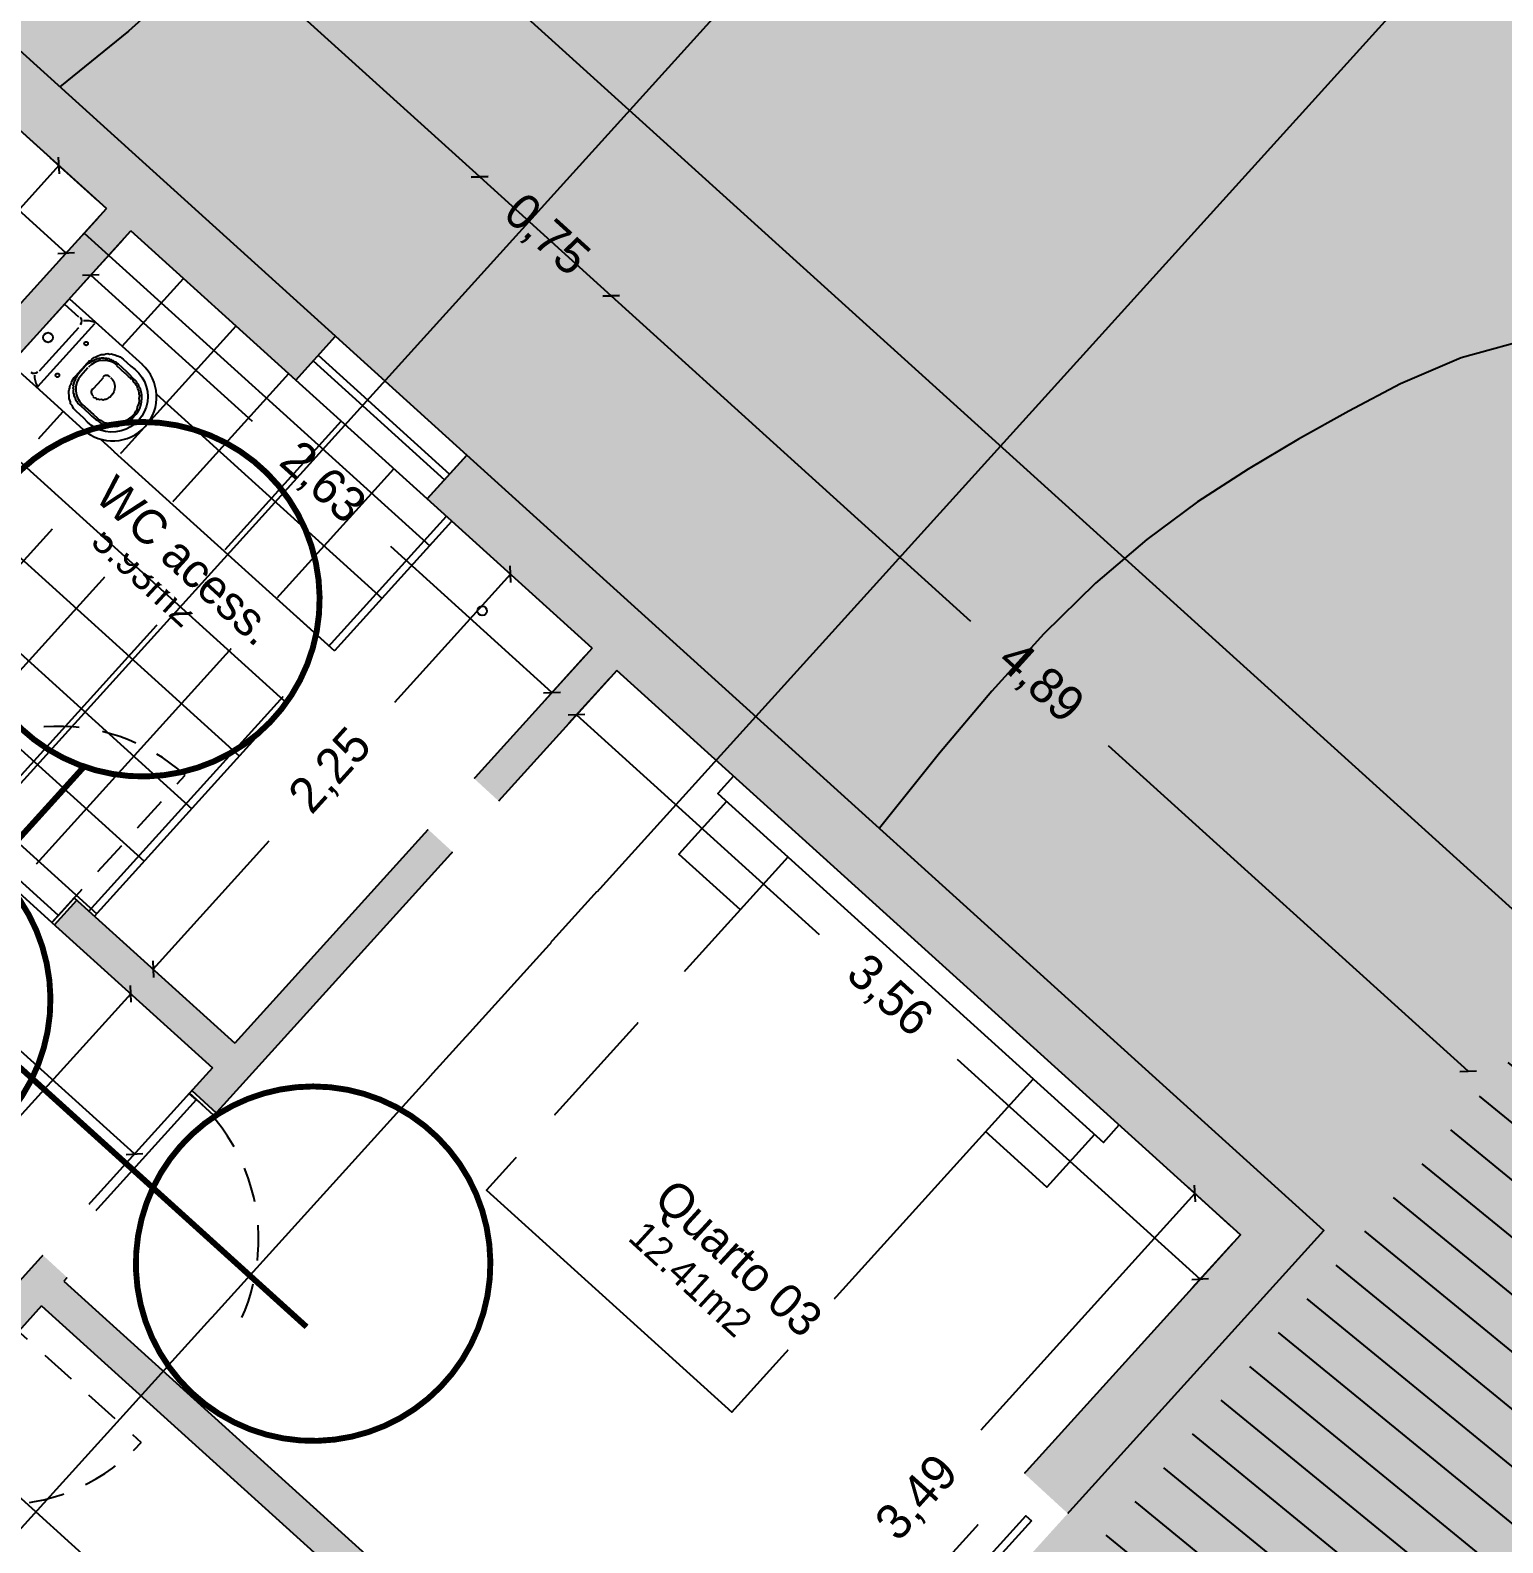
# Model space of a CAD drawing. Extents: x -196763 to -87592, y -65703 to -55832.
# Drawn here: x -87787.94 to -87781.71, y -65590.76 to -65584.36 of the extents above; entities that cross this region are included whole.
import ezdxf

# ---------------------------------------------------------------- set-up
doc = ezdxf.new("R2010")
doc.units = 0
doc.header["$MEASUREMENT"] = 0
doc.header["$PDMODE"] = 34
doc.header["$PDSIZE"] = 0.05
doc.linetypes.add('DASHED', pattern=[70, 50, -20])
for name, color, linetype in [('0_PROP.aux', 6, 'Continuous'), ('0_PROP.aux.cotas', 30, 'Continuous'), ('0_pROP.aux.legenda', 7, 'Continuous'), ('0_PROP.corte', 10, 'Continuous'), ('0_PROP.corte.vaos', 160, 'Continuous'), ('0_PROP.mob', 19, 'Continuous'), ('0_PROP.PMC', 5, 'Continuous'), ('0_PROP.trama', 251, 'Continuous'), ('0_PROP.vista3', 254, 'Continuous'), ('0_PROPfinal', 4, 'Continuous'), ('0_tramas piso0', 7, 'Continuous'), ('CV', 8, 'Continuous'), ('CVD', 6, 'Continuous')]:
    doc.layers.add(name, color=color, linetype=linetype)
doc.styles.add('creativespace', font='GOTHIC.TTF')
doc.dimstyles.new('creativespace', dxfattribs={"dimtxt": 0.15, "dimasz": 0.05, "dimexe": 0.05, "dimexo": 0.05, "dimgap": 0.2, "dimtad": 0, "dimtoh": 1, "dimzin": 1, "dimtxsty": 'creativespace', "dimblk": 'OBLIQUE', "dimcen": 0, "dimclrd": 251, "dimclre": 256, "dimclrt": 30, "dimazin": 3, "dimtfac": 1, "dimtmove": 0, "dimatfit": 3, "dimldrblk": 'OBLIQUE', "dimfxl": 1, "dimlwd": -1, "dimlwe": -1, "dimarcsym": 0})

# ---------------------------------------------------------------- blocks, each defined once
blk = doc.blocks.new('_Oblique')
at = {"color": 0, "linetype": 'ByBlock', "lineweight": -2}
blk.add_line((-0.5, -0.5), (0.5, 0.5), dxfattribs=at)
blk = doc.blocks.new('*D19')
at = {"layer": '0_PROP.aux.cotas', "transparency": 16777216}
for p, q in [((-87792.9578, -65580.3482), (-87793.1278, -65580.5361)), ((-87787.6544, -65585.1474), (-87787.8244, -65585.3353))]:
    blk.add_line(p, q, dxfattribs=at)
at = {"layer": '0_PROP.aux.cotas', "color": 251, "transparency": 16777216}
for p, q in [((-87793.0943, -65580.499), (-87790.7321, -65582.6366)), ((-87787.7909, -65585.2982), (-87790.1531, -65583.1606))]:
    blk.add_line(p, q, dxfattribs=at)
at = {"layer": 'DEFPOINTS', "color": 0, "transparency": 16777216}
for p in [(-87792.9242, -65580.3111), (-87787.6209, -65585.1103), (-87787.7909, -65585.2982)]:
    blk.add_point(p, dxfattribs=at)
at = {"layer": '0_PROP.aux.cotas', "color": 251, "transparency": 16777216, "xscale": 0.05, "yscale": 0.05, "zscale": 0.05}
for p, rotation in [((-87793.0943, -65580.499), 137.856957847918), ((-87787.7909, -65585.2982), 317.856957847918)]:
    blk.add_blockref('_Oblique', p, dxfattribs=dict(at, rotation=rotation))
at = {"layer": '0_PROP.aux.cotas', "color": 30, "transparency": 16777216, "insert": (-87790.4426, -65582.8986), "char_height": 0.15, "attachment_point": 5, "rotation": 317.85696, "style": 'creativespace'}
blk.add_mtext('7,15', dxfattribs=at)
blk = doc.blocks.new('*D20')
at = {"layer": '0_PROP.aux.cotas', "transparency": 16777216}
for p, q in [((-87787.5506, -65585.2413), (-87787.7206, -65585.4292)), ((-87785.5994, -65587.007), (-87785.7694, -65587.1949))]:
    blk.add_line(p, q, dxfattribs=at)
at = {"layer": '0_PROP.aux.cotas', "color": 251, "transparency": 16777216}
for p, q in [((-87787.6871, -65585.3921), (-87787.0046, -65586.0097)), ((-87785.7359, -65587.1579), (-87786.4183, -65586.5403))]:
    blk.add_line(p, q, dxfattribs=at)
at = {"layer": 'DEFPOINTS', "color": 0, "transparency": 16777216}
for p in [(-87787.517, -65585.2042), (-87785.5658, -65586.97), (-87785.7359, -65587.1579)]:
    blk.add_point(p, dxfattribs=at)
at = {"layer": '0_PROP.aux.cotas', "color": 251, "transparency": 16777216, "xscale": 0.05, "yscale": 0.05, "zscale": 0.05}
for p, rotation in [((-87787.6871, -65585.3921), 137.856957847918), ((-87785.7359, -65587.1579), 317.856957847918)]:
    blk.add_blockref('_Oblique', p, dxfattribs=dict(at, rotation=rotation))
at = {"layer": '0_PROP.aux.cotas', "color": 30, "transparency": 16777216, "insert": (-87786.7115, -65586.275), "char_height": 0.15, "attachment_point": 5, "rotation": 317.85696, "style": 'creativespace'}
blk.add_mtext('2,63', dxfattribs=at)
blk = doc.blocks.new('*D21')
at = {"layer": '0_PROP.aux.cotas', "transparency": 16777216}
for p, q in [((-87785.4956, -65587.101), (-87785.6656, -65587.2889)), ((-87782.8571, -65589.4886), (-87783.0271, -65589.6765))]:
    blk.add_line(p, q, dxfattribs=at)
at = {"layer": '0_PROP.aux.cotas', "color": 251, "transparency": 16777216}
for p, q in [((-87785.6321, -65587.2518), (-87784.6052, -65588.1811)), ((-87782.9936, -65589.6394), (-87784.0205, -65588.7102))]:
    blk.add_line(p, q, dxfattribs=at)
at = {"layer": 'DEFPOINTS', "color": 0, "transparency": 16777216}
for p in [(-87785.462, -65587.0639), (-87782.8236, -65589.4516), (-87782.9936, -65589.6394)]:
    blk.add_point(p, dxfattribs=at)
at = {"layer": '0_PROP.aux.cotas', "color": 251, "transparency": 16777216, "xscale": 0.05, "yscale": 0.05, "zscale": 0.05}
for p, rotation in [((-87785.6321, -65587.2518), 137.856957847918), ((-87782.9936, -65589.6394), 317.856957847918)]:
    blk.add_blockref('_Oblique', p, dxfattribs=dict(at, rotation=rotation))
at = {"layer": '0_PROP.aux.cotas', "color": 30, "transparency": 16777216, "insert": (-87784.3128, -65588.4456), "char_height": 0.15, "attachment_point": 5, "rotation": 317.85696, "style": 'creativespace'}
blk.add_mtext('3,56', dxfattribs=at)
blk = doc.blocks.new('*D26')
at = {"layer": '0_PROP.aux.cotas', "color": 251, "transparency": 16777216}
for p, q in [((-87783.0159, -65589.2775), (-87783.9222, -65590.2791)), ((-87785.3549, -65591.8623), (-87784.4486, -65590.8608))]:
    blk.add_line(p, q, dxfattribs=at)
at = {"layer": '0_PROP.aux.cotas', "transparency": 16777216}
for p, q in [((-87782.8606, -65589.418), (-87783.0529, -65589.244)), ((-87785.1997, -65592.0028), (-87785.392, -65591.8288))]:
    blk.add_line(p, q, dxfattribs=at)
at = {"layer": 'DEFPOINTS', "color": 0, "transparency": 16777216}
for p in [(-87782.8236, -65589.4516), (-87785.3549, -65591.8623), (-87785.1626, -65592.0363)]:
    blk.add_point(p, dxfattribs=at)
at = {"layer": '0_PROP.aux.cotas', "color": 251, "transparency": 16777216, "xscale": 0.05, "yscale": 0.05, "zscale": 0.05}
for p, rotation in [((-87783.0159, -65589.2775), 47.85695784791795), ((-87785.3549, -65591.8623), 227.856957847918)]:
    blk.add_blockref('_Oblique', p, dxfattribs=dict(at, rotation=rotation))
at = {"layer": '0_PROP.aux.cotas', "color": 30, "transparency": 16777216, "insert": (-87784.1854, -65590.5699), "char_height": 0.15, "attachment_point": 5, "rotation": 47.85696, "style": 'creativespace'}
blk.add_mtext('3,49', dxfattribs=at)
blk = doc.blocks.new('*D29')
at = {"layer": '0_PROP.aux.cotas', "color": 251, "transparency": 16777216}
for p, q in [((-87787.8217, -65584.9285), (-87788.4077, -65585.5761)), ((-87789.526, -65586.8119), (-87788.94, -65586.1643))]:
    blk.add_line(p, q, dxfattribs=at)
at = {"layer": '0_PROP.aux.cotas', "transparency": 16777216}
for p, q in [((-87787.6579, -65585.0768), (-87787.8588, -65584.895)), ((-87789.3622, -65586.9601), (-87789.5631, -65586.7783))]:
    blk.add_line(p, q, dxfattribs=at)
at = {"layer": 'DEFPOINTS', "color": 0, "transparency": 16777216}
for p in [(-87787.6209, -65585.1103), (-87789.526, -65586.8119), (-87789.3252, -65586.9936)]:
    blk.add_point(p, dxfattribs=at)
at = {"layer": '0_PROP.aux.cotas', "color": 251, "transparency": 16777216, "xscale": 0.05, "yscale": 0.05, "zscale": 0.05}
for p, rotation in [((-87787.8217, -65584.9285), 47.85695784791795), ((-87789.526, -65586.8119), 227.856957847918)]:
    blk.add_blockref('_Oblique', p, dxfattribs=dict(at, rotation=rotation))
at = {"layer": '0_PROP.aux.cotas', "color": 30, "transparency": 16777216, "insert": (-87788.6739, -65585.8702), "char_height": 0.15, "attachment_point": 5, "rotation": 47.85696, "style": 'creativespace'}
blk.add_mtext('2,54', dxfattribs=at)
blk = doc.blocks.new('*D37')
at = {"layer": '0_PROP.aux.cotas', "color": 251, "transparency": 16777216}
for p, q in [((-87789.4538, -65587.3444), (-87788.7713, -65587.9619)), ((-87787.5025, -65589.11), (-87788.1849, -65588.4925))]:
    blk.add_line(p, q, dxfattribs=at)
at = {"layer": 'DEFPOINTS', "color": 0, "transparency": 16777216}
for p in [(-87789.4538, -65587.3444), (-87787.5025, -65589.11), (-87787.5025, -65589.11)]:
    blk.add_point(p, dxfattribs=at)
at = {"layer": '0_PROP.aux.cotas', "color": 251, "transparency": 16777216, "xscale": 0.05, "yscale": 0.05, "zscale": 0.05}
for p, rotation in [((-87789.4538, -65587.3444), 137.8595235843904), ((-87787.5025, -65589.11), 317.8595235843904)]:
    blk.add_blockref('_Oblique', p, dxfattribs=dict(at, rotation=rotation))
at = {"layer": '0_PROP.aux.cotas', "color": 30, "transparency": 16777216, "insert": (-87788.4781, -65588.2272), "char_height": 0.15, "attachment_point": 5, "rotation": 317.85952, "style": 'creativespace'}
blk.add_mtext('2,63', dxfattribs=at)
blk = doc.blocks.new('*D38')
at = {"layer": '0_PROP.aux.cotas', "color": 251, "transparency": 16777216}
for p, q in [((-87785.9111, -65586.6575), (-87786.4023, -65587.2004)), ((-87787.4234, -65588.3288), (-87786.9322, -65587.7859))]:
    blk.add_line(p, q, dxfattribs=at)
at = {"layer": 'DEFPOINTS', "color": 0, "transparency": 16777216}
for p in [(-87785.9111, -65586.6575), (-87787.4234, -65588.3288), (-87787.4234, -65588.3288)]:
    blk.add_point(p, dxfattribs=at)
at = {"layer": '0_PROP.aux.cotas', "color": 251, "transparency": 16777216, "xscale": 0.05, "yscale": 0.05, "zscale": 0.05}
for p, rotation in [((-87785.9111, -65586.6575), 47.85695784791795), ((-87787.4234, -65588.3288), 227.856957847918)]:
    blk.add_blockref('_Oblique', p, dxfattribs=dict(at, rotation=rotation))
at = {"layer": '0_PROP.aux.cotas', "color": 30, "transparency": 16777216, "insert": (-87786.6673, -65587.4932), "char_height": 0.15, "attachment_point": 5, "rotation": 47.85696, "style": 'creativespace'}
blk.add_mtext('2,25', dxfattribs=at)
blk = doc.blocks.new('*D39')
at = {"layer": '0_PROP.aux.cotas', "color": 251, "transparency": 16777216}
for p, q in [((-87787.5174, -65588.4326), (-87788.0317, -65589.0009)), ((-87789.0769, -65590.1559), (-87788.5625, -65589.5876))]:
    blk.add_line(p, q, dxfattribs=at)
at = {"layer": 'DEFPOINTS', "color": 0, "transparency": 16777216}
for p in [(-87787.5174, -65588.4326), (-87789.0769, -65590.1559), (-87789.0769, -65590.1559)]:
    blk.add_point(p, dxfattribs=at)
at = {"layer": '0_PROP.aux.cotas', "color": 251, "transparency": 16777216, "xscale": 0.05, "yscale": 0.05, "zscale": 0.05}
for p, rotation in [((-87787.5174, -65588.4326), 47.85695784791795), ((-87789.0769, -65590.1559), 227.856957847918)]:
    blk.add_blockref('_Oblique', p, dxfattribs=dict(at, rotation=rotation))
at = {"layer": '0_PROP.aux.cotas', "color": 30, "transparency": 16777216, "insert": (-87788.2971, -65589.2942), "char_height": 0.15, "attachment_point": 5, "rotation": 47.85696, "style": 'creativespace'}
blk.add_mtext('2,32', dxfattribs=at)
blk = doc.blocks.new('*D74')
at = {"layer": '0_PROP.aux.cotas', "color": 251, "transparency": 16777216}
for p, q in [((-87788.5114, -65582.7412), (-87787.5693, -65583.5937)), ((-87786.0418, -65584.976), (-87786.9838, -65584.1235))]:
    blk.add_line(p, q, dxfattribs=at)
at = {"layer": 'DEFPOINTS', "color": 0, "transparency": 16777216}
for p in [(-87788.5114, -65582.7412), (-87786.0418, -65584.976), (-87786.0418, -65584.976)]:
    blk.add_point(p, dxfattribs=at)
at = {"layer": '0_PROP.aux.cotas', "color": 251, "transparency": 16777216, "xscale": 0.05, "yscale": 0.05, "zscale": 0.05}
for p, rotation in [((-87788.5114, -65582.7412), 137.856957847918), ((-87786.0418, -65584.976), 317.856957847918)]:
    blk.add_blockref('_Oblique', p, dxfattribs=dict(at, rotation=rotation))
at = {"layer": '0_PROP.aux.cotas', "color": 30, "transparency": 16777216, "insert": (-87787.2766, -65583.8586), "char_height": 0.15, "attachment_point": 5, "rotation": 317.85696, "style": 'creativespace'}
blk.add_mtext('3,33', dxfattribs=at)
blk = doc.blocks.new('*D75')
at = {"layer": '0_PROP.aux.cotas', "color": 251, "transparency": 16777216}
blk.add_line((-87786.0418, -65584.976), (-87785.4856, -65585.4793), dxfattribs=at)
at = {"layer": 'DEFPOINTS', "color": 0, "transparency": 16777216}
for p in [(-87786.0418, -65584.976), (-87785.4856, -65585.4793), (-87785.4856, -65585.4793)]:
    blk.add_point(p, dxfattribs=at)
at = {"layer": '0_PROP.aux.cotas', "color": 251, "transparency": 16777216, "xscale": 0.05, "yscale": 0.05, "zscale": 0.05}
for p, rotation in [((-87786.0418, -65584.976), 137.856957847918), ((-87785.4856, -65585.4793), 317.856957847918)]:
    blk.add_blockref('_Oblique', p, dxfattribs=dict(at, rotation=rotation))
at = {"layer": '0_PROP.aux.cotas', "color": 30, "transparency": 16777216, "insert": (-87785.7637, -65585.2277), "char_height": 0.15, "attachment_point": 5, "rotation": 317.85696, "style": 'creativespace'}
blk.add_mtext('0,75', dxfattribs=at)
blk = doc.blocks.new('*D76')
at = {"layer": '0_PROP.aux.cotas', "color": 251, "transparency": 16777216}
for p, q in [((-87785.4856, -65585.4793), (-87783.9647, -65586.8557)), ((-87781.8604, -65588.7599), (-87783.3814, -65587.3835))]:
    blk.add_line(p, q, dxfattribs=at)
at = {"layer": 'DEFPOINTS', "color": 0, "transparency": 16777216}
for p in [(-87785.4856, -65585.4793), (-87781.8604, -65588.7599), (-87781.8604, -65588.7599)]:
    blk.add_point(p, dxfattribs=at)
at = {"layer": '0_PROP.aux.cotas', "color": 251, "transparency": 16777216, "xscale": 0.05, "yscale": 0.05, "zscale": 0.05}
for p, rotation in [((-87785.4856, -65585.4793), 137.856957847918), ((-87781.8604, -65588.7599), 317.856957847918)]:
    blk.add_blockref('_Oblique', p, dxfattribs=dict(at, rotation=rotation))
at = {"layer": '0_PROP.aux.cotas', "color": 30, "transparency": 16777216, "insert": (-87783.673, -65587.1196), "char_height": 0.15, "attachment_point": 5, "rotation": 317.85696, "style": 'creativespace'}
blk.add_mtext('4,89', dxfattribs=at)
blk = doc.blocks.new('*D77')
at = {"layer": '0_PROP.aux.cotas', "color": 251, "transparency": 16777216}
for p, q in [((-87794.4101, -65576.5477), (-87788.2503, -65582.1219)), ((-87781.4348, -65588.2895), (-87787.5946, -65582.7153))]:
    blk.add_line(p, q, dxfattribs=at)
at = {"layer": 'DEFPOINTS', "color": 0, "transparency": 16777216}
for p in [(-87794.4101, -65576.5477), (-87781.4348, -65588.2895), (-87781.4348, -65588.2895)]:
    blk.add_point(p, dxfattribs=at)
at = {"layer": '0_PROP.aux.cotas', "color": 251, "transparency": 16777216, "xscale": 0.05, "yscale": 0.05, "zscale": 0.05}
for p, rotation in [((-87794.4101, -65576.5477), 137.856957847918), ((-87781.4348, -65588.2895), 317.856957847918)]:
    blk.add_blockref('_Oblique', p, dxfattribs=dict(at, rotation=rotation))
at = {"layer": '0_PROP.aux.cotas', "color": 30, "transparency": 16777216, "insert": (-87787.9224, -65582.4186), "char_height": 0.15, "attachment_point": 5, "rotation": 317.85696, "style": 'creativespace'}
blk.add_mtext('17,50', dxfattribs=at)

msp = doc.modelspace()

# ---------------------------------------------------------------- hatches: boundary and pattern name
at = {"layer": '0_PROP.trama'}
h = msp.add_hatch(color=256, dxfattribs=at)
h.dxf.hatch_style = 1
h.paths.add_polyline_path([(-87801.1488, -65583.9944), (-87800.9164, -65584.2047), (-87800.8326, -65584.112), (-87800.7487, -65584.0194), (-87800.7957, -65583.9768), (-87797.3971, -65580.2212), (-87795.6706, -65581.7837), (-87795.6194, -65581.7272), (-87795.5765, -65581.6799), (-87795.5877, -65581.6698), (-87797.3032, -65580.1174), (-87796.9677, -65579.7467), (-87797.1531, -65579.5789)])
h.paths.add_polyline_path([(-87798.4031, -65586.142), (-87798.5243, -65586.0323), (-87798.692, -65586.2177), (-87798.4596, -65586.428), (-87794.6285, -65582.1944), (-87793.3326, -65583.3672), (-87793.2387, -65583.2634), (-87794.5346, -65582.0906), (-87793.9979, -65581.4975), (-87794.0544, -65581.4464), (-87794.109, -65581.3968), (-87794.9106, -65582.2826), (-87794.9833, -65582.2167), (-87795.0504, -65582.2909), (-87795.0773, -65582.3205), (-87795.0045, -65582.3864)])
h.paths.add_polyline_path([(-87789.1214, -65583.4152), (-87789.2892, -65583.6006), (-87787.6209, -65585.1103), (-87787.4531, -65584.9249)])
h = msp.add_hatch(color=256, dxfattribs=at)
h.dxf.hatch_style = 1
h.paths.add_polyline_path([(-87787.4531, -65584.9249), (-87787.6209, -65585.1103), (-87789.3151, -65586.9825), (-87789.2113, -65587.0765), (-87789.1234, -65586.9793), (-87788.4555, -65587.5836), (-87788.3616, -65587.4798), (-87789.0294, -65586.8755), (-87787.517, -65585.2042), (-87786.8195, -65585.8355), (-87786.6517, -65585.6501)])
h.paths.add_polyline_path([(-87785.5658, -65586.97), (-87787.0782, -65588.6412), (-87787.7461, -65588.0368), (-87787.84, -65588.1406), (-87787.1721, -65588.745), (-87787.26, -65588.8421), (-87787.1562, -65588.936), (-87785.462, -65587.0639), (-87782.8236, -65589.4516), (-87783.8236, -65590.5567), (-87783.6382, -65590.7244), (-87782.4704, -65589.4339), (-87786.0956, -65586.1534), (-87786.2634, -65586.3387)])
h.paths.add_polyline_path([(-87787.8011, -65589.6487), (-87787.7132, -65589.5515), (-87787.817, -65589.4576), (-87788.0868, -65589.7557), (-87787.983, -65589.8497), (-87787.895, -65589.7525), (-87785.0712, -65592.3079), (-87784.9773, -65592.2041), (-87785.5334, -65591.7009)])
h.paths.add_polyline_path([(-87789.8749, -65587.8098), (-87789.7683, -65587.692), (-87789.8721, -65587.598), (-87792.9885, -65591.0418), (-87793.1562, -65591.2272), (-87794.1619, -65592.3385), (-87793.9765, -65592.5063), (-87793.0648, -65591.4988), (-87792.4785, -65592.0294), (-87792.3845, -65591.9255), (-87793.0524, -65591.3211), (-87790.7768, -65588.8064), (-87790.109, -65589.4107), (-87790.015, -65589.3069), (-87790.6828, -65588.7026), (-87789.9688, -65587.9136), (-87789.5239, -65588.3161), (-87789.43, -65588.2123)])
h.paths.add_polyline_path([(-87789.3995, -65589.8639), (-87789.4934, -65589.9677), (-87788.8255, -65590.5721), (-87790.0695, -65591.9468), (-87790.5144, -65591.5442), (-87790.6083, -65591.648), (-87790.1635, -65592.0506), (-87787.2358, -65594.6999), (-87786.4102, -65593.7876), (-87786.5956, -65593.6198), (-87787.3272, -65594.4284), (-87789.9657, -65592.0407), (-87788.54, -65590.4652), (-87788.6438, -65590.3712), (-87788.7316, -65590.4683)])
h.paths.add_polyline_path([(-87787.2358, -65594.6999), (-87787.4212, -65594.5322), (-87789.8678, -65597.2359), (-87790.0356, -65597.4212), (-87789.8502, -65597.589)])
h.paths.add_polyline_path([(-87792.7213, -65594.6536), (-87791.2124, -65592.9862), (-87791.769, -65592.4825), (-87791.863, -65592.5863), (-87791.4102, -65592.9961), (-87792.8251, -65594.5597), (-87794.4798, -65593.0624), (-87794.6473, -65592.9107), (-87794.6651, -65592.8946), (-87794.8329, -65593.08), (-87791.5153, -65596.0822), (-87791.3475, -65595.8968)])

# ---------------------------------------------------------------- linework, layer by layer
at = {"layer": '0_PROP.aux', "linetype": 'DASHED', "ltscale": 0.003}
for p, q in [((-87787.8243, -65588.1009), (-87787.2875, -65587.5076)), ((-87787.7773, -65589.4733), (-87787.184, -65590.0102)), ((-87788.0672, -65589.7937), (-87787.4739, -65590.3306))]:
    msp.add_line(p, q, dxfattribs=at)
for centre, start, end in [((-87787.8243, -65588.1009), 47.85696, 140.72252), ((-87787.7773, -65589.4733), 317.85696, 50.72252), ((-87788.0672, -65589.7937), 224.9914, 317.85696)]:
    msp.add_arc(centre, 0.8001, start, end, dxfattribs=at)
at = {"layer": '0_PROP.corte'}
for p, q in [((-87787.8512, -65588.1306), (-87787.8, -65588.0741)), ((-87787.84, -65588.1406), (-87787.7461, -65588.0368)), ((-87787.2701, -65588.8532), (-87787.2136, -65588.9043)), ((-87787.26, -65588.8421), (-87787.1562, -65588.936)), ((-87787.817, -65589.4576), (-87787.7132, -65589.5515)), ((-87787.8069, -65589.4465), (-87787.7504, -65589.4976))]:
    msp.add_line(p, q, dxfattribs=at)
for points in [[(-87787.4531, -65584.9249), (-87789.1214, -65583.4152)], [(-87787.6209, -65585.1103), (-87789.2892, -65583.6006)], [(-87789.2892, -65583.6006), (-87787.6209, -65585.1103)], [(-87786.6517, -65585.6501), (-87787.4531, -65584.9249)], [(-87789.3252, -65586.9936), (-87787.6209, -65585.1103)], [(-87789.0294, -65586.8755), (-87787.517, -65585.2042)], [(-87786.8195, -65585.8355), (-87787.517, -65585.2042)], [(-87786.8195, -65585.8355), (-87786.6517, -65585.6501)], [(-87786.2634, -65586.3387), (-87786.0956, -65586.1534)], [(-87783.6382, -65590.7244), (-87782.4704, -65589.4339), (-87786.0956, -65586.1534)], [(-87785.5658, -65586.97), (-87786.2634, -65586.3387)], [(-87785.5658, -65586.97), (-87787.0782, -65588.6412)], [(-87785.462, -65587.0639), (-87787.1663, -65588.9472)], [(-87783.8236, -65590.5567), (-87782.8236, -65589.4516), (-87785.462, -65587.0639)], [(-87787.7572, -65588.0268), (-87787.8512, -65588.1306)], [(-87787.7572, -65588.0268), (-87787.0782, -65588.6412)], [(-87787.8512, -65588.1306), (-87787.1721, -65588.745)], [(-87787.1721, -65588.745), (-87787.2701, -65588.8533)], [(-87787.1663, -65588.9472), (-87787.2701, -65588.8533)], [(-87787.8069, -65589.4465), (-87788.0968, -65589.7669)], [(-87787.7031, -65589.5404), (-87787.8069, -65589.4465)], [(-87787.7031, -65589.5404), (-87787.8011, -65589.6487)], [(-87787.8011, -65589.6487), (-87784.9773, -65592.2041)], [(-87787.895, -65589.7525), (-87787.993, -65589.8608)], [(-87787.895, -65589.7525), (-87785.0712, -65592.3079)], [(-87783.8236, -65590.5567), (-87783.6382, -65590.7244)]]:
    msp.add_lwpolyline(points, dxfattribs=at)
at = {"layer": '0_PROP.corte.vaos'}
for points in [[(-87786.7463, -65585.7546), (-87786.1902, -65586.2578)], [(-87786.725, -65585.731), (-87786.1688, -65586.2343)]]:
    msp.add_lwpolyline(points, dxfattribs=at)
at = {"layer": '0_PROP.corte.vaos', "linetype": 'Continuous'}
for points in [[(-87787.8512, -65588.1306), (-87787.8243, -65588.1009), (-87788.4176, -65587.564), (-87788.4444, -65587.5937), (-87787.8512, -65588.1306)], [(-87787.8069, -65589.4465), (-87787.7773, -65589.4733), (-87787.2404, -65588.8801), (-87787.2701, -65588.8532), (-87787.8069, -65589.4465)]]:
    msp.add_lwpolyline(points, dxfattribs=at)
at = {"layer": '0_PROP.mob'}
for points in [[(-87787.7178, -65586.046), (-87787.9179, -65585.8649), (-87788.0262, -65585.7669), (-87787.777, -65585.4915), (-87787.6687, -65585.5895), (-87787.4686, -65585.7705)], [(-87787.7983, -65585.515), (-87787.7394, -65585.5683)], [(-87787.9113, -65585.8623), (-87787.6706, -65585.5963)], [(-87787.9033, -65585.7967), (-87787.7372, -65585.6131)], [(-87787.5409, -65585.8079), (-87787.5762, -65585.7759)], [(-87787.6994, -65585.7843), (-87787.7292, -65585.8173)], [(-87787.6344, -65585.826), (-87787.6578, -65585.8519), (-87787.6791, -65585.8755)], [(-87787.6714, -65588.1044), (-87786.159, -65586.4332)], [(-87784.9675, -65587.5114), (-87785.0346, -65587.5855), (-87783.4034, -65589.0617), (-87783.3363, -65588.9875)], [(-87784.9976, -65587.6191), (-87785.1989, -65587.8415), (-87784.9393, -65588.0764)], [(-87784.7381, -65587.8539), (-87786.0129, -65589.2627), (-87784.9749, -65590.2021), (-87783.7, -65588.7933)], [(-87783.4405, -65589.0281), (-87783.6418, -65589.2506), (-87783.9013, -65589.0157)]]:
    msp.add_lwpolyline(points, dxfattribs=at)
for points in [[(-87787.7158, -65585.9964), (-87787.7487, -65585.9666), (-87787.7535, -65585.9624), (-87787.7605, -65585.956), (-87787.7631, -65585.9493), (-87787.7657, -65585.9427), (-87787.7727, -65585.9363), (-87787.7732, -65585.9274), (-87787.7758, -65585.9208), (-87787.7783, -65585.9141), (-87787.7788, -65585.9052), (-87787.779, -65585.9007), (-87787.7795, -65585.8917), (-87787.7797, -65585.8872), (-87787.7799, -65585.8827), (-87787.778, -65585.8759), (-87787.7761, -65585.8691), (-87787.7763, -65585.8646), (-87787.7744, -65585.8577), (-87787.7702, -65585.853), (-87787.7682, -65585.8462), (-87787.7663, -65585.8394), (-87787.758, -65585.8255), (-87787.7495, -65585.816), (-87787.741, -65585.8066), (-87787.7112, -65585.7737), (-87787.7069, -65585.769), (-87787.7026, -65585.7642), (-87787.6984, -65585.7595), (-87787.6941, -65585.7548), (-87787.6875, -65585.7523), (-87787.6833, -65585.7475), (-87787.6811, -65585.7452), (-87787.6724, -65585.7403), (-87787.6658, -65585.7377), (-87787.657, -65585.7327), (-87787.6504, -65585.7302), (-87787.6438, -65585.7276), (-87787.6393, -65585.7274), (-87787.6303, -65585.7269), (-87787.6237, -65585.7243), (-87787.6147, -65585.7239), (-87787.6079, -65585.7258), (-87787.5989, -65585.7254), (-87787.5921, -65585.7273), (-87787.5853, -65585.7292), (-87787.5761, -65585.7332), (-87787.5692, -65585.7351), (-87787.5624, -65585.737), (-87787.5553, -65585.7434), (-87787.5506, -65585.7477), (-87787.5177, -65585.7775, -1.204358)], [(-87787.5048, -65585.9904, 0.273506), (-87787.4741, -65585.8855), (-87787.4769, -65585.8744), (-87787.4818, -65585.8656), (-87787.4846, -65585.8545), (-87787.4917, -65585.8481), (-87787.4942, -65585.8415), (-87787.5013, -65585.8351), (-87787.5084, -65585.8287), (-87787.5227, -65585.8115), (-87787.5345, -65585.8008), (-87787.5698, -65585.7689), (-87787.5721, -65585.7667), (-87787.5769, -65585.7625), (-87787.5792, -65585.7603), (-87787.586, -65585.7584), (-87787.5908, -65585.7542), (-87787.5952, -65585.7544), (-87787.6, -65585.7501), (-87787.6044, -65585.7504), (-87787.6091, -65585.7461), (-87787.6136, -65585.7463), (-87787.6181, -65585.7465), (-87787.6205, -65585.7444), (-87787.625, -65585.7446), (-87787.6318, -65585.7427), (-87787.6363, -65585.743), (-87787.6408, -65585.7432), (-87787.6452, -65585.7434), (-87787.6474, -65585.7458), (-87787.6497, -65585.7436), (-87787.6519, -65585.746), (-87787.6542, -65585.7438), (-87787.6563, -65585.7462), (-87787.6608, -65585.7464), (-87787.663, -65585.7488), (-87787.6674, -65585.749), (-87787.6696, -65585.7514), (-87787.6741, -65585.7516), (-87787.6762, -65585.7539), (-87787.6849, -65585.7589), (-87787.6937, -65585.7638), (-87787.7024, -65585.7687), (-87787.7088, -65585.7758), (-87787.7386, -65585.8088), (-87787.7429, -65585.8135), (-87787.7469, -65585.8227), (-87787.7491, -65585.825), (-87787.7512, -65585.8274), (-87787.751, -65585.8318), (-87787.7531, -65585.8342), (-87787.7552, -65585.8366), (-87787.7571, -65585.8434), (-87787.7593, -65585.8457), (-87787.7591, -65585.8502), (-87787.7612, -65585.8526), (-87787.7588, -65585.8547), (-87787.761, -65585.8571), (-87787.7631, -65585.8594), (-87787.7607, -65585.8616), (-87787.7605, -65585.866), (-87787.7626, -65585.8684), (-87787.7601, -65585.875), (-87787.762, -65585.8819), (-87787.7617, -65585.8863), (-87787.7615, -65585.8908), (-87787.7592, -65585.893), (-87787.7589, -65585.8974), (-87787.7587, -65585.9019), (-87787.7564, -65585.9041), (-87787.7561, -65585.9085), (-87787.7538, -65585.9107), (-87787.7536, -65585.9152), (-87787.7512, -65585.9173), (-87787.7463, -65585.926), (-87787.7413, -65585.9348), (-87787.7343, -65585.9412), (-87787.7296, -65585.9454), (-87787.6943, -65585.9774), (-87787.6825, -65585.988), (-87787.666, -65586.0029), (-87787.6568, -65586.007), (-87787.6498, -65586.0134), (-87787.645, -65586.0176), (-87787.6359, -65586.0217), (-87787.6245, -65586.0234), (-87787.6153, -65586.0274), (-87787.6017, -65586.0312, 0.245046)]]:
    msp.add_lwpolyline(points, format="xyb", close=True, dxfattribs=at)
for points in [[(-87787.728, -65585.8159, 0.409423), (-87787.7232, -65585.9384), (-87787.6879, -65585.9703), (-87787.6855, -65585.9724), (-87787.6761, -65585.981), (-87787.6596, -65585.9959), (-87787.6526, -65586.0023), (-87787.6434, -65586.0063), (-87787.6363, -65586.0127), (-87787.6295, -65586.0146), (-87787.6226, -65586.0165), (-87787.6158, -65586.0184), (-87787.6089, -65586.0203), (-87787.6021, -65586.0222), (-87787.5908, -65586.0239), (-87787.5797, -65586.0211), (-87787.5707, -65586.0207), (-87787.5575, -65586.0155), (-87787.5509, -65586.0129), (-87787.5443, -65586.0104), (-87787.5355, -65586.0054), (-87787.5268, -65586.0005), (-87787.5159, -65585.9932), (-87787.5116, -65585.9885), (-87787.5095, -65585.9861), (-87787.501, -65585.9767), (-87787.4969, -65585.9675), (-87787.4905, -65585.9605), (-87787.4889, -65585.9491), (-87787.4848, -65585.94), (-87787.4829, -65585.9331), (-87787.4812, -65585.9218), (-87787.4817, -65585.9128), (-87787.48, -65585.9015), (-87787.4826, -65585.8949), (-87787.4828, -65585.8904), (-87787.4833, -65585.8814), (-87787.4882, -65585.8727), (-87787.491, -65585.8616), (-87787.4957, -65585.8573), (-87787.4983, -65585.8507), (-87787.5053, -65585.8443), (-87787.5079, -65585.8377), (-87787.5126, -65585.8334)], [(-87787.603, -65585.8245, -0.432634), (-87787.6013, -65585.9031), (-87787.6056, -65585.9078), (-87787.6122, -65585.9103), (-87787.6164, -65585.9151), (-87787.6231, -65585.9176), (-87787.6275, -65585.9179), (-87787.6342, -65585.9204), (-87787.641, -65585.9185), (-87787.65, -65585.919), (-87787.6568, -65585.9171), (-87787.6613, -65585.9173), (-87787.666, -65585.913), (-87787.6728, -65585.9111), (-87787.6775, -65585.9069)]]:
    msp.add_lwpolyline(points, format="xyb", dxfattribs=at)
for centre, radius in [((-87787.8677, -65585.6556), 0.0206), ((-87787.7068, -65585.6813), 0.00794), ((-87787.8282, -65585.8155), 0.00794)]:
    msp.add_circle(centre, radius, dxfattribs=at)
for centre, radius, start, end in [((-87787.7452, -65585.5865), 0.0206, 317.85704, 47.85688), ((-87787.7068, -65585.6813), 0.0969, 68.6943, 96.23766), ((-87787.673, -65585.5919), 0.00476, 317.85979, 47.79814), ((-87787.5944, -65585.9072), 0.1857, 227.85704, 47.85688), ((-87787.6315, -65585.8394), 0.0873, 48.98283, 138.04409), ((-87787.9263, -65585.7866), 0.0206, 227.85704, 317.85688), ((-87787.8282, -65585.8155), 0.0969, 179.47626, 207.01962), ((-87787.6204, -65585.8366), 0.0206, 41.52787, 137.85558), ((-87787.9612, -65586.27), 0.6247, 44.31669, 47.8551), ((-87787.9138, -65585.858), 0.00476, 227.78295, 317.85915), ((-87787.6651, -65585.886), 0.0206, 137.85833, 234.18603)]:
    msp.add_arc(centre, radius, start, end, dxfattribs=at)
at = {"layer": '0_PROP.trama'}
for points in [[(-87787.5545, -65585.6928), (-87787.2946, -65585.4055)], [(-87788.5845, -65587.2781), (-87787.0722, -65585.6068)], [(-87788.3621, -65587.4794), (-87786.8497, -65585.8081)], [(-87788.1212, -65586.319), (-87787.8038, -65585.9682)], [(-87788.1397, -65587.6807), (-87786.6273, -65586.0094)], [(-87787.9172, -65587.882), (-87786.4048, -65586.2107)], [(-87787.6948, -65588.0833), (-87786.1824, -65586.412)]]:
    msp.add_lwpolyline(points, dxfattribs=at)
at = {"layer": '0_PROP.vista3'}
for points in [[(-87786.2634, -65586.3387), (-87786.8195, -65585.8355), (-87786.6517, -65585.6501), (-87786.0956, -65586.1534), (-87786.2634, -65586.3387)], [(-87783.8236, -65590.5567), (-87785.1626, -65592.0363), (-87784.9773, -65592.2041), (-87783.6382, -65590.7244), (-87783.8236, -65590.5567)]]:
    msp.add_lwpolyline(points, dxfattribs=at)
at = {"layer": 'CV', "linetype": 'Continuous'}
msp.add_polyline3d([(-87787.169, -65584.037, 0), (-87787.527, -65584.36, 0), (-87787.527, -65584.36, 0), (-87787.8179, -65584.5948, 0)], dxfattribs=at)
at = {"layer": 'CVD', "linetype": 'Continuous'}
msp.add_polyline3d([(-87781.561, -65585.651, 0), (-87781.89, -65585.742, 0), (-87782.146, -65585.851, 0), (-87782.365, -65585.967, 0), (-87782.365, -65585.967, 0), (-87782.578, -65586.086, 0), (-87782.791, -65586.212, 0), (-87783.005, -65586.351, 0), (-87783.22, -65586.51, 0), (-87783.437, -65586.695, 0), (-87783.437, -65586.695, 0), (-87783.655, -65586.91, 0), (-87783.875, -65587.152, 0), (-87784.096, -65587.414, 0), (-87784.317, -65587.689, 0), (-87784.351, -65587.7321, 0)], dxfattribs=at)

# ---------------------------------------------------------------- dimensions: what is measured, and where the dimension line sits
at = {"layer": '0_PROP.aux.cotas'}
dim = msp.add_aligned_dim(p1=(-87792.9242, -65580.3111), p2=(-87787.6209, -65585.1103), distance=-0.2534, dimstyle='creativespace', dxfattribs=at)
dim.commit()
dim.dimension.update_dxf_attribs({"geometry": '*D19', "text_midpoint": (-87790.4426, -65582.8986)})
dim = msp.add_linear_dim(base=(-87786.0418, -65584.976), p1=(-87788.5114, -65582.7412), p2=(-87786.0418, -65584.976), angle=317.85696, dimstyle='creativespace', dxfattribs=at)
dim.commit()
dim.dimension.update_dxf_attribs({"geometry": '*D74', "text_midpoint": (-87787.2766, -65583.8586)})
dim = msp.add_linear_dim(base=(-87785.4856, -65585.4793), p1=(-87786.0418, -65584.976), p2=(-87785.4856, -65585.4793), angle=317.85696, dimstyle='creativespace', dxfattribs=at)
dim.commit()
dim.dimension.update_dxf_attribs({"geometry": '*D75', "text_midpoint": (-87785.7637, -65585.2277), "dimtype": 160})

# ---------------------------------------------------------------- next in the draw order: texts
at = {"layer": '0_pROP.aux.legenda', "insert": (-87787.3, -65586.8904), "char_height": 0.12, "width": 1.875618, "attachment_point": 9, "rotation": 317.42768, "bg_fill": 2}
msp.add_mtext('{\\fCentury Gothic|b0|i0|c0|p34;5.93m2}', dxfattribs=at)

# ---------------------------------------------------------------- next in the draw order: texts
at = {"layer": '0_pROP.aux.legenda', "insert": (-87785.3056, -65588.5178), "char_height": 0.145, "width": 3.222556, "attachment_point": 9, "rotation": 317.42768, "bg_fill": 2}
msp.add_mtext('\\pxql;{\\fCentury Gothic|b0|i0|c0|p34;WC acess.}', dxfattribs=at)

# ---------------------------------------------------------------- next in the draw order: linework, layer by layer
at = {"layer": '0_PROP.mob'}
msp.add_circle((-87786.0311, -65586.8123), 0.02, dxfattribs=at)
at = {"layer": '0_PROP.PMC', "linetype": 'DASHED', "ltscale": 0.003, "const_width": 0.025}
msp.add_lwpolyline([(-87787.4689, -65586.0129, -2.92807), (-87788.1948, -65586.5742, -0.341522)], format="xyb", close=True, dxfattribs=at)
msp.add_lwpolyline([(-87787.7153, -65587.4713), (-87787.7999, -65587.5647)], dxfattribs=at)
at = {"layer": '0_PROP.trama'}
for points in [[(-87787.7148, -65585.2141), (-87786.2529, -65586.537)], [(-87788.3187, -65585.8814), (-87786.8568, -65587.2043)], [(-87787.409, -65585.8954), (-87786.4542, -65586.7594)], [(-87787.6459, -65586.0857), (-87786.6555, -65586.9819)], [(-87788.0442, -65586.5344), (-87787.0581, -65587.4268)], [(-87788.2455, -65586.7569), (-87787.2594, -65587.6492)], [(-87788.4468, -65586.9793), (-87787.4607, -65587.8716)]]:
    msp.add_lwpolyline(points, dxfattribs=at)
at = {"layer": '0_PROP.trama', "linetype": 'Continuous'}
msp.add_lwpolyline([(-87789.1239, -65586.7712), (-87787.662, -65588.0941)], dxfattribs=at)

# ---------------------------------------------------------------- next in the draw order: texts
at = {"layer": '0_pROP.aux.legenda', "attachment_point": 9, "rotation": 317.42768, "bg_fill": 2}
for s, insert, char_height, width in [('\\pxql;{\\fCentury Gothic|b0|i0|c0|p34;Hall }', (-87786.7056, -65590.5303), 0.145, 3.222556), ('{\\fCentury Gothic|b0|i0|c0|p34;12.41m2}', (-87784.96, -65589.8936), 0.12, 1.875618)]:
    msp.add_mtext(s, dxfattribs=dict(at, insert=insert, char_height=char_height, width=width))

# ---------------------------------------------------------------- next in the draw order: dimensions: what is measured, and where the dimension line sits
at = {"layer": '0_PROP.aux.cotas'}
for p1, p2, distance, picture, middle in [((-87787.6209, -65585.1103), (-87789.3252, -65586.9936), -0.2709, '*D29', (-87788.6739, -65585.8702)), ((-87787.517, -65585.2042), (-87785.5658, -65586.97), -0.2534, '*D20', (-87786.7115, -65586.275))]:
    dim = msp.add_aligned_dim(p1=p1, p2=p2, distance=distance, dimstyle='creativespace', dxfattribs=at)
    dim.commit()
    dim.dimension.update_dxf_attribs({"geometry": picture, "text_midpoint": middle})

# ---------------------------------------------------------------- next in the draw order: linework, layer by layer
at = {"layer": '0_PROP.PMC', "linetype": 'DASHED', "ltscale": 0.003, "const_width": 0.025}
msp.add_lwpolyline([(-87787.7153, -65587.4713), (-87788.8064, -65588.677)], dxfattribs=at)
for points in [[(-87788.6077, -65587.7074, -2.92807), (-87789.3336, -65588.2687, -0.341522)], [(-87786.7464, -65588.8243, -2.92807), (-87787.4722, -65589.3855, -0.341522)]]:
    msp.add_lwpolyline(points, format="xyb", close=True, dxfattribs=at)
for points in [[(-87788.1045, -65587.9013), (-87788.1354, -65587.9355, 0.414214), (-87788.1001, -65588.6417), (-87786.7742, -65589.8417)], [(-87791.2485, -65591.3757), (-87788.8064, -65588.677, -0.414214), (-87788.1001, -65588.6417), (-87786.7742, -65589.8417)]]:
    msp.add_lwpolyline(points, format="xyb", dxfattribs=at)

# ---------------------------------------------------------------- next in the draw order: texts
at = {"layer": '0_pROP.aux.legenda', "insert": (-87782.9657, -65591.521), "char_height": 0.145, "width": 3.222556, "attachment_point": 9, "rotation": 317.42768, "bg_fill": 2}
msp.add_mtext('\\pxql;{\\fCentury Gothic|b0|i0|c0|p34;Quarto 03}', dxfattribs=at)

# ---------------------------------------------------------------- next in the draw order: dimensions: what is measured, and where the dimension line sits
at = {"layer": '0_PROP.aux.cotas'}
for base, p1, p2, picture, middle in [((-87781.4348, -65588.2895), (-87794.4101, -65576.5477), (-87781.4348, -65588.2895), '*D77', (-87787.9224, -65582.4186)), ((-87781.8604, -65588.7599), (-87785.4856, -65585.4793), (-87781.8604, -65588.7599), '*D76', (-87783.673, -65587.1196))]:
    dim = msp.add_linear_dim(base=base, p1=p1, p2=p2, angle=317.85696, dimstyle='creativespace', dxfattribs=at)
    dim.commit()
    dim.dimension.update_dxf_attribs({"geometry": picture, "text_midpoint": middle})
for p1, p2, picture, middle in [((-87785.9111, -65586.6575), (-87787.4234, -65588.3288), '*D38', (-87786.6673, -65587.4932)), ((-87789.4538, -65587.3444), (-87787.5025, -65589.11), '*D37', (-87788.4781, -65588.2272)), ((-87787.5174, -65588.4326), (-87789.0769, -65590.1559), '*D39', (-87788.2971, -65589.2942))]:
    dim = msp.add_aligned_dim(p1=p1, p2=p2, distance=0, dimstyle='creativespace', dxfattribs=at)
    dim.commit()
    dim.dimension.update_dxf_attribs({"geometry": picture, "text_midpoint": middle})

# ---------------------------------------------------------------- next in the draw order: hatches: boundary and pattern name
at = {"layer": '0_PROP.trama'}
h = msp.add_hatch(dxfattribs=at)
h.set_pattern_fill('ANSI31', color=5, scale=1.5, angle=-42.14304)
h.set_pattern_definition([(320.713916, (-87632.68341, -65913.38773), (0.11872367, 0.14512388), [])])
h.paths.add_polyline_path([(-87769.1454, -65585.0749), (-87775.462, -65581.3955), (-87786.6532, -65594.5588), (-87786.9505, -65594.9191), (-87792.5255, -65601.9761), (-87794.3544, -65604.1888), (-87796.0794, -65606.6258), (-87796.8309, -65607.8497), (-87802.1492, -65617.6272), (-87802.6689, -65618.4724), (-87803.7292, -65620.0958), (-87802.3214, -65621.2344), (-87799.6488, -65623.3029), (-87798.54, -65622.935)])
at = {"layer": '0_tramas piso0', "transparency": 33554536}
h = msp.add_hatch(color=55, dxfattribs=at)
h.dxf.hatch_style = 1
h.paths.add_polyline_path([(-87781.781, -65601.29), (-87775.512, -65593.673), (-87769.826, -65586.055), (-87769.1454, -65585.0749), (-87800.258, -65566.932), (-87824.7643, -65598.8955), (-87820.0634, -65604.2229), (-87804.167, -65587.3303), (-87795.4457, -65577.6922), (-87782.4704, -65589.4339), (-87789.8501, -65597.5891), (-87789.1829, -65598.193), (-87790.5245, -65599.6755), (-87796.2857, -65594.462), (-87810.7711, -65613.9427, 0.026518), (-87799.6487, -65623.3028), (-87798.54, -65622.935), (-87796.168, -65620.22), (-87792.158, -65615.619), (-87787.572, -65608.837)])
h.paths.add_polyline_path([(-87797.2133, -65593.6235), (-87801.4785, -65589.7639), (-87817.7382, -65606.8578), (-87816.632, -65608.1114, 0.002029), (-87815.8696, -65608.9118, 0.008016), (-87812.521, -65612.2792)], flags=17)

# ---------------------------------------------------------------- next in the draw order: linework, layer by layer
at = {"layer": '0_PROP.corte.vaos', "linetype": 'Continuous'}
msp.add_lwpolyline([(-87783.7074, -65590.6619), (-87784.3936, -65591.4202), (-87784.4172, -65591.3989), (-87783.7309, -65590.6405)], close=True, dxfattribs=at)
at = {"layer": '0_PROPfinal', "linetype": 'Continuous'}
msp.add_line((-87766.8411, -65609.6995), (-87812.9921, -65567.9359), dxfattribs=at)
msp.add_ray((-87789.6396, -65592.5246), (0.67098382, 0.74147199), dxfattribs=at)
msp.add_lwpolyline([(-87776.9732, -65575.3726), (-87791.9602, -65591.934), (-87789.4043, -65594.247), (-87814.2737, -65621.729)], dxfattribs=at)

# ---------------------------------------------------------------- next in the draw order: dimensions: what is measured, and where the dimension line sits
at = {"layer": '0_PROP.aux.cotas'}
dim = msp.add_aligned_dim(p1=(-87785.462, -65587.0639), p2=(-87782.8236, -65589.4516), distance=-0.2534, dimstyle='creativespace', dxfattribs=at)
dim.commit()
dim.dimension.update_dxf_attribs({"geometry": '*D21', "text_midpoint": (-87784.3128, -65588.4456)})
dim = msp.add_linear_dim(base=(-87785.3549, -65591.8623), p1=(-87782.8236, -65589.4516), p2=(-87785.1626, -65592.0363), angle=47.85696, dimstyle='creativespace', dxfattribs=at)
dim.commit()
dim.dimension.update_dxf_attribs({"geometry": '*D26', "text_midpoint": (-87784.1854, -65590.5699)})

doc.saveas('drawing.dxf')
